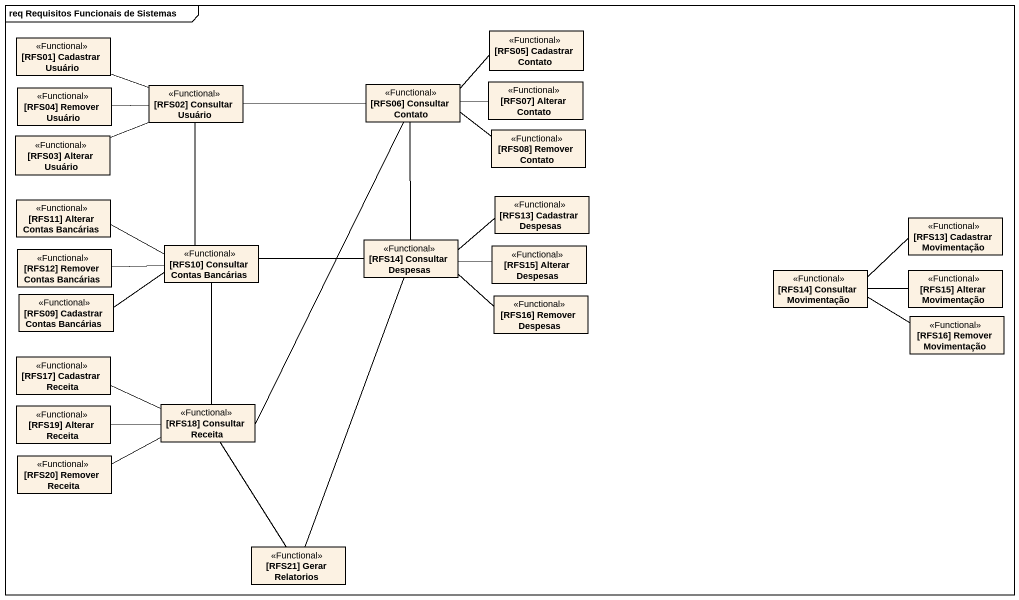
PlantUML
@startuml
mainframe req Requisitos Funcionais de Sistemas
hide circle
hide empty members
class "[RFS01] Cadastrar Usuário" as RFS01_Cadastrar_Usuário <<Functional>>
class "[RFS05] Cadastrar Contato" as RFS05_Cadastrar_Contato <<Functional>>
class "[RFS07] Alterar Contato" as RFS07_Alterar_Contato <<Functional>>
class "[RFS04] Remover Usuário" as RFS04_Remover_Usuário <<Functional>>
class "[RFS02] Consultar Usuário" as RFS02_Consultar_Usuário <<Functional>>
class "[RFS06] Consultar Contato" as RFS06_Consultar_Contato <<Functional>>
class "[RFS03] Alterar Usuário" as RFS03_Alterar_Usuário <<Functional>>
class "[RFS08] Remover Contato" as RFS08_Remover_Contato <<Functional>>
class "[RFS11] Alterar Contas Bancárias" as RFS11_Alterar_Contas <<Functional>>
class "[RFS13] Cadastrar Despesas" as RFS13_Cadastrar_Despesas <<Functional>>
class "[RFS13] Cadastrar Movimentação" as RFS13_Cadastrar_Movimentação <<Functional>>
class "[RFS12] Remover Contas Bancárias" as RFS12_Remover_Contas <<Functional>>
class "[RFS10] Consultar Contas Bancárias" as RFS10_Consultar_Contas <<Functional>>
class "[RFS14] Consultar Despesas" as RFS14_Consultar_Despesas <<Functional>>
class "[RFS15] Alterar Despesas" as RFS15_Alterar_Despesas <<Functional>>
class "[RFS14] Consultar Movimentação" as RFS14_Consultar_Movimentação <<Functional>>
class "[RFS15] Alterar Movimentação" as RFS15_Alterar_Movimentação <<Functional>>
class "[RFS09] Cadastrar Contas Bancárias" as RFS09_Cadastrar_Contas <<Functional>>
class "[RFS16] Remover Despesas" as RFS16_Remover_Despesas <<Functional>>
class "[RFS16] Remover Movimentação" as RFS16_Remover_Movimentação <<Functional>>
class "[RFS17] Cadastrar Receita" as RFS17_Cadastrar_Receita <<Functional>>
class "[RFS19] Alterar Receita" as RFS19_Alterar_Receita <<Functional>>
class "[RFS18] Consultar Receita" as RFS18_Consultar_Receita <<Functional>>
class "[RFS20] Remover Receita" as RFS20_Remover_Receita <<Functional>>
class "[RFS21] Gerar Relatorios" as RFS21_Gerar_Relatorios <<Functional>>
RFS01_Cadastrar_Usuário -right- RFS02_Consultar_Usuário
RFS07_Alterar_Contato -left- RFS06_Consultar_Contato
RFS04_Remover_Usuário -right- RFS02_Consultar_Usuário
RFS02_Consultar_Usuário -right- RFS06_Consultar_Contato
RFS06_Consultar_Contato -right- RFS05_Cadastrar_Contato
RFS03_Alterar_Usuário -right- RFS02_Consultar_Usuário
RFS08_Remover_Contato -left- RFS06_Consultar_Contato
RFS13_Cadastrar_Despesas -left- RFS14_Consultar_Despesas
RFS13_Cadastrar_Movimentação -left- RFS14_Consultar_Movimentação
RFS12_Remover_Contas -right- RFS10_Consultar_Contas
RFS10_Consultar_Contas -up- RFS02_Consultar_Usuário
RFS10_Consultar_Contas -left- RFS11_Alterar_Contas
RFS14_Consultar_Despesas -up- RFS06_Consultar_Contato
RFS14_Consultar_Despesas -left- RFS10_Consultar_Contas
RFS15_Alterar_Despesas -left- RFS14_Consultar_Despesas
RFS15_Alterar_Movimentação -left- RFS14_Consultar_Movimentação
RFS09_Cadastrar_Contas -right- RFS10_Consultar_Contas
RFS16_Remover_Despesas -left- RFS14_Consultar_Despesas
RFS16_Remover_Movimentação -left- RFS14_Consultar_Movimentação
RFS19_Alterar_Receita -right- RFS18_Consultar_Receita
RFS18_Consultar_Receita -up- RFS06_Consultar_Contato
RFS18_Consultar_Receita -up- RFS10_Consultar_Contas
RFS18_Consultar_Receita -left- RFS17_Cadastrar_Receita
RFS20_Remover_Receita -right- RFS18_Consultar_Receita
RFS21_Gerar_Relatorios -up- RFS14_Consultar_Despesas
RFS21_Gerar_Relatorios -up- RFS18_Consultar_Receita
@enduml
